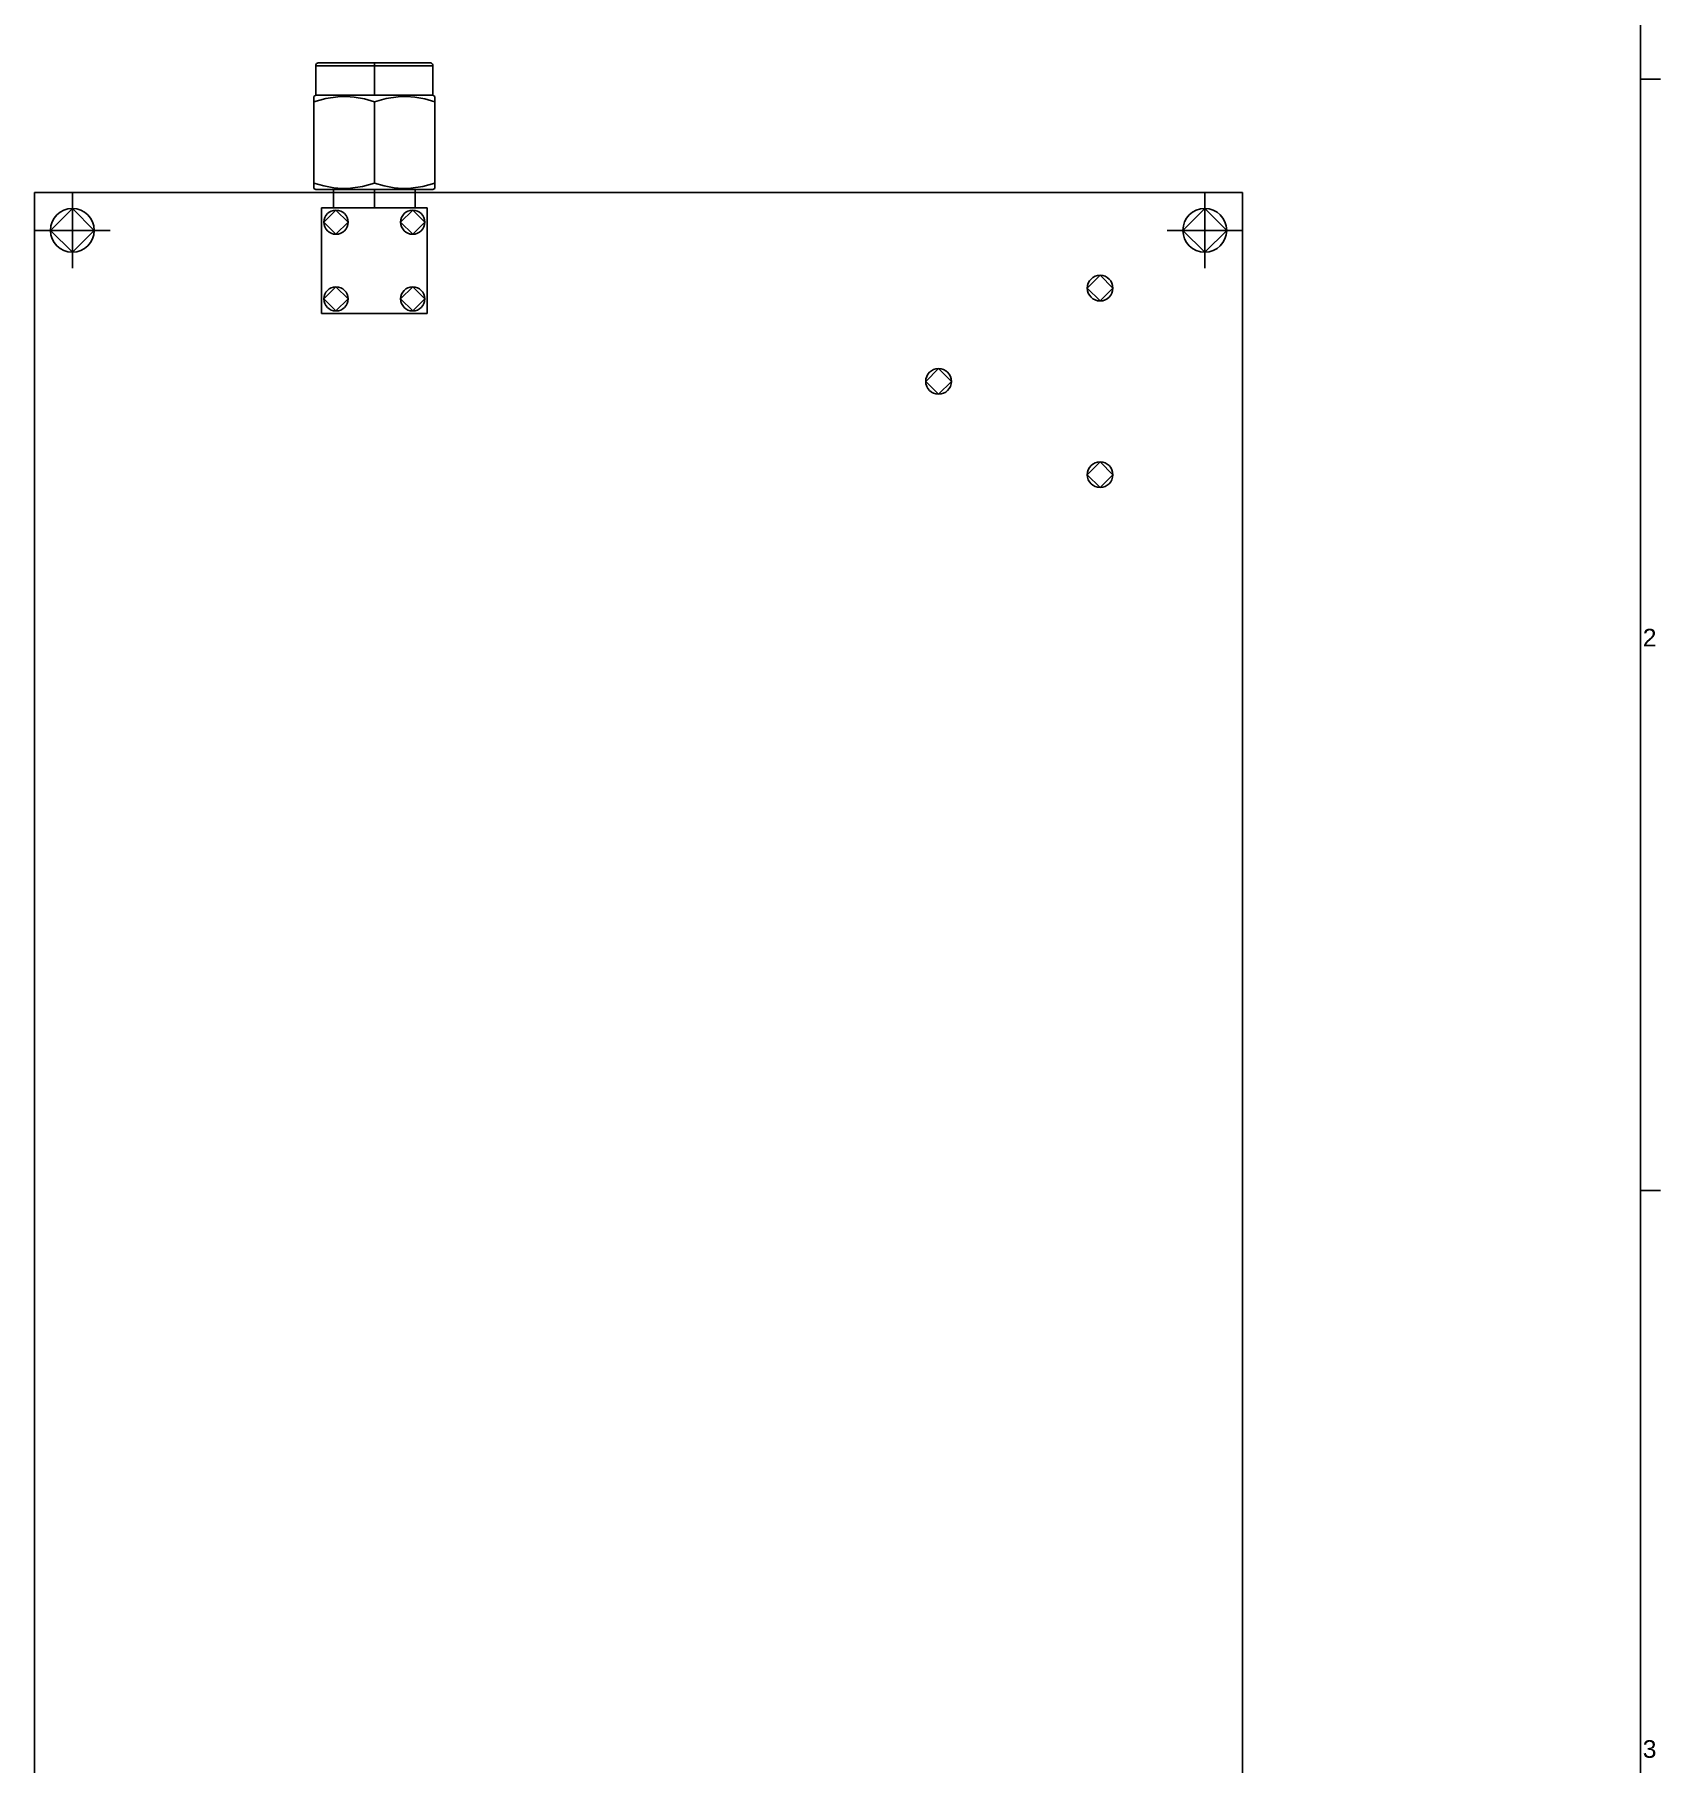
# Model space of a CAD drawing. Header units: inches. Extents: x 0 to 841, y -594 to 0.
# Drawn here: x 625.6 to 841, y -372.9 to -143.9 of the extents above; entities that cross this region are included whole.
import ezdxf

# ---------------------------------------------------------------- set-up
doc = ezdxf.new("R2010")
doc.units = ezdxf.units.IN
doc.header["$MEASUREMENT"] = 0
doc.styles.add('Arial0', font='arial.ttf', dxfattribs={"height": 2.265495})

msp = doc.modelspace()

# ---------------------------------------------------------------- linework, layer by layer
at = {"color": 18, "true_color": 0x000000}
for p, q in [((838.35, -2.65), (838.35, -591.35)), ((662.9, -148.05), (662.91, -147.95)), ((662.91, -147.95), (662.9, -148.05)), ((662.9, -151.97), (662.9, -148.05)), ((663.16, -148.05), (662.9, -148.05)), ((662.9, -151.97), (662.9, -148.05)), ((662.91, -147.95), (662.95, -147.85)), ((662.95, -147.85), (662.91, -147.95)), ((662.95, -147.85), (663.01, -147.77)), ((663.01, -147.77), (662.95, -147.85)), ((663.01, -147.77), (663.1, -147.71)), ((663.1, -147.71), (663.01, -147.77)), ((663.1, -147.71), (663.19, -147.67)), ((663.19, -147.67), (663.1, -147.71)), ((663.93, -148.05), (663.16, -148.05)), ((663.19, -147.67), (663.3, -147.65)), ((663.3, -147.65), (663.19, -147.67)), ((663.3, -147.65), (670.65, -147.65)), ((663.55, -147.65), (663.3, -147.65)), ((664.28, -147.65), (663.55, -147.65)), ((665.17, -148.05), (663.93, -148.05)), ((665.45, -147.65), (664.28, -147.65)), ((666.77, -148.05), (665.17, -148.05)), ((666.97, -147.65), (665.45, -147.65)), ((668.64, -148.05), (666.77, -148.05)), ((668.74, -147.65), (666.97, -147.65)), ((670.65, -148.05), (668.64, -148.05)), ((670.65, -147.65), (668.74, -147.65)), ((670.65, -147.65), (677.75, -147.65)), ((672.55, -147.65), (670.65, -147.65)), ((670.65, -147.67), (670.65, -147.65)), ((670.65, -147.71), (670.65, -147.67)), ((670.65, -147.77), (670.65, -147.71)), ((670.65, -147.85), (670.65, -147.77)), ((670.65, -147.95), (670.65, -147.85)), ((670.65, -148.05), (670.65, -147.95)), ((670.65, -151.97), (670.65, -148.05)), ((672.65, -148.05), (670.65, -148.05)), ((674.32, -147.65), (672.55, -147.65)), ((674.52, -148.05), (672.65, -148.05)), ((675.84, -147.65), (674.32, -147.65)), ((676.13, -148.05), (674.52, -148.05)), ((677.01, -147.65), (675.84, -147.65)), ((677.36, -148.05), (676.13, -148.05)), ((677.75, -147.65), (677.01, -147.65)), ((678.13, -148.05), (677.36, -148.05)), ((677.75, -147.65), (678.1, -147.67)), ((678.1, -147.67), (677.75, -147.65)), ((678.1, -147.67), (678.2, -147.71)), ((678.2, -147.71), (678.1, -147.67)), ((678.4, -148.05), (678.13, -148.05)), ((678.2, -147.71), (678.28, -147.77)), ((678.28, -147.77), (678.2, -147.71)), ((678.28, -147.77), (678.34, -147.85)), ((678.34, -147.85), (678.28, -147.77)), ((678.34, -147.85), (678.38, -147.95)), ((678.38, -147.95), (678.34, -147.85)), ((678.38, -147.95), (678.4, -148.05)), ((678.4, -148.05), (678.38, -147.95)), ((678.4, -148.05), (678.4, -151.97)), ((678.4, -148.05), (678.4, -151.97)), ((841, -149.82), (838.35, -149.82)), ((662.65, -152.12), (662.9, -151.97)), ((662.9, -151.97), (662.65, -152.12)), ((662.65, -152.83), (662.65, -152.12)), ((662.65, -152.12), (662.65, -152.17)), ((662.65, -152.17), (662.65, -152.31)), ((662.65, -152.31), (662.65, -152.54)), ((664.21, -152.39), (662.65, -152.83)), ((662.65, -152.54), (662.65, -152.83)), ((662.65, -163.59), (662.65, -152.83)), ((662.65, -163.59), (662.65, -152.83)), ((663.16, -151.97), (662.9, -151.97)), ((663.93, -151.97), (663.16, -151.97)), ((665.17, -151.97), (663.93, -151.97)), ((665.81, -152.15), (664.21, -152.39)), ((666.77, -151.97), (665.17, -151.97)), ((666.91, -152.12), (665.81, -152.15)), ((668.64, -151.97), (666.77, -151.97)), ((668, -152.21), (666.91, -152.12)), ((669.33, -152.45), (668, -152.21)), ((670.65, -151.97), (668.64, -151.97)), ((670.65, -152.83), (669.33, -152.45)), ((672.65, -151.97), (670.65, -151.97)), ((672.21, -152.39), (670.65, -152.83)), ((670.65, -152.83), (670.65, -163.59)), ((673.81, -152.15), (672.21, -152.39)), ((674.52, -151.97), (672.65, -151.97)), ((674.91, -152.12), (673.81, -152.15)), ((676.13, -151.97), (674.52, -151.97)), ((676, -152.21), (674.91, -152.12)), ((677.33, -152.45), (676, -152.21)), ((677.36, -151.97), (676.13, -151.97)), ((678.65, -152.83), (677.33, -152.45)), ((678.13, -151.97), (677.36, -151.97)), ((678.4, -151.97), (678.13, -151.97)), ((678.4, -151.97), (678.65, -152.12)), ((678.65, -152.12), (678.4, -151.97)), ((678.65, -152.12), (678.65, -152.83)), ((678.65, -152.12), (678.65, -152.17)), ((678.65, -152.17), (678.65, -152.31)), ((678.65, -152.31), (678.65, -152.54)), ((678.65, -152.54), (678.65, -152.83)), ((678.65, -152.83), (678.65, -163.59)), ((678.65, -163.59), (678.65, -152.83)), ((662.65, -164.26), (662.65, -163.59)), ((663.96, -163.97), (662.65, -163.59)), ((662.65, -163.59), (662.65, -163.89)), ((662.65, -163.89), (662.65, -164.12)), ((662.65, -164.12), (662.65, -164.26)), ((662.65, -164.31), (662.65, -164.26)), ((662.65, -164.31), (662.65, -164.26)), ((662.9, -164.45), (662.65, -164.31)), ((662.9, -164.45), (662.65, -164.31)), ((665.25, -164.45), (662.9, -164.45)), ((663.16, -164.45), (662.9, -164.45)), ((663.93, -164.45), (663.16, -164.45)), ((665.17, -164.45), (663.93, -164.45)), ((665.29, -164.22), (663.96, -163.97)), ((666.77, -164.45), (665.17, -164.45)), ((665.25, -166.85), (665.25, -164.45)), ((665.25, -166.85), (665.25, -164.45)), ((666.38, -164.31), (665.29, -164.22)), ((667.48, -164.28), (666.38, -164.31)), ((668.64, -164.45), (666.77, -164.45)), ((669.08, -164.03), (667.48, -164.28)), ((670.65, -164.45), (668.64, -164.45)), ((670.65, -163.59), (669.08, -164.03)), ((671.96, -163.97), (670.65, -163.59)), ((672.65, -164.45), (670.65, -164.45)), ((670.65, -166.85), (670.65, -164.45)), ((673.29, -164.22), (671.96, -163.97)), ((674.52, -164.45), (672.65, -164.45)), ((674.38, -164.31), (673.29, -164.22)), ((675.48, -164.28), (674.38, -164.31)), ((676.13, -164.45), (674.52, -164.45)), ((677.08, -164.03), (675.48, -164.28)), ((678.4, -164.45), (676.05, -164.45)), ((676.05, -164.45), (676.05, -166.85)), ((676.05, -164.45), (676.05, -166.85)), ((677.36, -164.45), (676.13, -164.45)), ((678.65, -163.59), (677.08, -164.03)), ((678.13, -164.45), (677.36, -164.45)), ((678.4, -164.45), (678.13, -164.45)), ((678.65, -164.31), (678.4, -164.45)), ((678.65, -164.31), (678.4, -164.45)), ((678.65, -163.59), (678.65, -163.89)), ((678.65, -163.89), (678.65, -163.59)), ((678.65, -163.89), (678.65, -164.26)), ((678.65, -163.89), (678.65, -164.12)), ((678.65, -164.12), (678.65, -164.26)), ((678.65, -164.26), (678.65, -164.31)), ((678.65, -164.31), (678.65, -164.26)), ((625.65, -404.85), (625.65, -164.85)), ((625.65, -164.85), (785.65, -164.85)), ((627.75, -169.85), (630.65, -166.95)), ((630.65, -166.95), (633.55, -169.85)), ((663.65, -180.85), (663.65, -166.85)), ((663.65, -166.85), (665.25, -166.85)), ((677.65, -166.85), (663.65, -166.85)), ((663.65, -180.85), (663.65, -166.85)), ((676.05, -166.85), (677.65, -166.85)), ((677.65, -166.85), (677.65, -180.85)), ((677.65, -180.85), (677.65, -166.85)), ((777.75, -169.85), (780.65, -166.95)), ((780.65, -166.95), (783.55, -169.85)), ((785.65, -164.85), (785.65, -404.85)), ((663.97, -168.77), (665.57, -167.17)), ((665.57, -170.37), (663.97, -168.77)), ((665.57, -167.17), (667.17, -168.77)), ((667.17, -168.77), (665.57, -170.37)), ((674.13, -168.77), (675.73, -167.17)), ((675.73, -170.37), (674.13, -168.77)), ((675.73, -167.17), (677.33, -168.77)), ((677.33, -168.77), (675.73, -170.37)), ((630.65, -172.75), (627.75, -169.85)), ((633.55, -169.85), (630.65, -172.75)), ((780.65, -172.75), (777.75, -169.85)), ((783.55, -169.85), (780.65, -172.75)), ((765.08, -177.5), (766.78, -175.8)), ((766.78, -175.8), (768.48, -177.5)), ((663.97, -178.93), (665.57, -177.33)), ((665.57, -177.33), (667.17, -178.93)), ((674.13, -178.93), (675.73, -177.33)), ((675.73, -177.33), (677.33, -178.93)), ((766.78, -179.2), (765.08, -177.5)), ((768.48, -177.5), (766.78, -179.2)), ((677.65, -180.85), (663.65, -180.85)), ((677.65, -180.85), (663.65, -180.85)), ((665.57, -180.53), (663.97, -178.93)), ((667.17, -178.93), (665.57, -180.53)), ((675.73, -180.53), (674.13, -178.93)), ((677.33, -178.93), (675.73, -180.53)), ((743.68, -189.85), (745.38, -188.15)), ((745.38, -191.55), (743.68, -189.85)), ((745.38, -188.15), (747.08, -189.85)), ((747.08, -189.85), (745.38, -191.55)), ((765.08, -202.21), (766.78, -200.51)), ((766.78, -200.51), (768.48, -202.21)), ((766.78, -203.91), (765.08, -202.21)), ((768.48, -202.21), (766.78, -203.91)), ((841, -297), (838.35, -297))]:
    msp.add_line(p, q, dxfattribs=at)
at = {"color": 7, "true_color": 0xffffff}
for p, q in [((662.9, -148.05), (662.91, -147.95)), ((662.91, -147.95), (662.9, -148.05)), ((662.9, -151.97), (662.9, -148.05)), ((663.16, -148.05), (662.9, -148.05)), ((662.9, -151.97), (662.9, -148.05)), ((662.91, -147.95), (662.95, -147.85)), ((662.95, -147.85), (662.91, -147.95)), ((662.95, -147.85), (663.01, -147.77)), ((663.01, -147.77), (662.95, -147.85)), ((663.01, -147.77), (663.1, -147.71)), ((663.1, -147.71), (663.01, -147.77)), ((663.1, -147.71), (663.19, -147.67)), ((663.19, -147.67), (663.1, -147.71)), ((663.93, -148.05), (663.16, -148.05)), ((663.19, -147.67), (663.3, -147.65)), ((663.3, -147.65), (663.19, -147.67)), ((663.3, -147.65), (670.65, -147.65)), ((663.55, -147.65), (663.3, -147.65)), ((664.28, -147.65), (663.55, -147.65)), ((665.17, -148.05), (663.93, -148.05)), ((665.45, -147.65), (664.28, -147.65)), ((666.77, -148.05), (665.17, -148.05)), ((666.97, -147.65), (665.45, -147.65)), ((668.64, -148.05), (666.77, -148.05)), ((668.74, -147.65), (666.97, -147.65)), ((670.65, -148.05), (668.64, -148.05)), ((670.65, -147.65), (668.74, -147.65)), ((670.65, -147.65), (677.75, -147.65)), ((672.55, -147.65), (670.65, -147.65)), ((670.65, -147.67), (670.65, -147.65)), ((670.65, -147.71), (670.65, -147.67)), ((670.65, -147.77), (670.65, -147.71)), ((670.65, -147.85), (670.65, -147.77)), ((670.65, -147.95), (670.65, -147.85)), ((670.65, -148.05), (670.65, -147.95)), ((670.65, -151.97), (670.65, -148.05)), ((672.65, -148.05), (670.65, -148.05)), ((674.32, -147.65), (672.55, -147.65)), ((674.52, -148.05), (672.65, -148.05)), ((675.84, -147.65), (674.32, -147.65)), ((676.13, -148.05), (674.52, -148.05)), ((677.01, -147.65), (675.84, -147.65)), ((677.36, -148.05), (676.13, -148.05)), ((677.75, -147.65), (677.01, -147.65)), ((678.13, -148.05), (677.36, -148.05)), ((677.75, -147.65), (678.1, -147.67)), ((678.1, -147.67), (677.75, -147.65)), ((678.1, -147.67), (678.2, -147.71)), ((678.2, -147.71), (678.1, -147.67)), ((678.4, -148.05), (678.13, -148.05)), ((678.2, -147.71), (678.28, -147.77)), ((678.28, -147.77), (678.2, -147.71)), ((678.28, -147.77), (678.34, -147.85)), ((678.34, -147.85), (678.28, -147.77)), ((678.34, -147.85), (678.38, -147.95)), ((678.38, -147.95), (678.34, -147.85)), ((678.38, -147.95), (678.4, -148.05)), ((678.4, -148.05), (678.38, -147.95)), ((678.4, -148.05), (678.4, -151.97)), ((678.4, -148.05), (678.4, -151.97)), ((662.65, -152.12), (662.9, -151.97)), ((662.9, -151.97), (662.65, -152.12)), ((662.65, -152.83), (662.65, -152.12)), ((662.65, -152.12), (662.65, -152.17)), ((662.65, -152.17), (662.65, -152.31)), ((662.65, -152.31), (662.65, -152.54)), ((664.21, -152.39), (662.65, -152.83)), ((662.65, -152.54), (662.65, -152.83)), ((662.65, -163.59), (662.65, -152.83)), ((662.65, -163.59), (662.65, -152.83)), ((663.16, -151.97), (662.9, -151.97)), ((663.93, -151.97), (663.16, -151.97)), ((665.17, -151.97), (663.93, -151.97)), ((665.81, -152.15), (664.21, -152.39)), ((666.77, -151.97), (665.17, -151.97)), ((666.91, -152.12), (665.81, -152.15)), ((668.64, -151.97), (666.77, -151.97)), ((668, -152.21), (666.91, -152.12)), ((669.33, -152.45), (668, -152.21)), ((670.65, -151.97), (668.64, -151.97)), ((670.65, -152.83), (669.33, -152.45)), ((672.65, -151.97), (670.65, -151.97)), ((672.21, -152.39), (670.65, -152.83)), ((670.65, -152.83), (670.65, -163.59)), ((673.81, -152.15), (672.21, -152.39)), ((674.52, -151.97), (672.65, -151.97)), ((674.91, -152.12), (673.81, -152.15)), ((676.13, -151.97), (674.52, -151.97)), ((676, -152.21), (674.91, -152.12)), ((677.33, -152.45), (676, -152.21)), ((677.36, -151.97), (676.13, -151.97)), ((678.65, -152.83), (677.33, -152.45)), ((678.13, -151.97), (677.36, -151.97)), ((678.4, -151.97), (678.13, -151.97)), ((678.4, -151.97), (678.65, -152.12)), ((678.65, -152.12), (678.4, -151.97)), ((678.65, -152.12), (678.65, -152.83)), ((678.65, -152.12), (678.65, -152.17)), ((678.65, -152.17), (678.65, -152.31)), ((678.65, -152.31), (678.65, -152.54)), ((678.65, -152.54), (678.65, -152.83)), ((678.65, -152.83), (678.65, -163.59)), ((678.65, -163.59), (678.65, -152.83)), ((662.65, -164.26), (662.65, -163.59)), ((663.96, -163.97), (662.65, -163.59)), ((662.65, -163.59), (662.65, -163.89)), ((662.65, -163.89), (662.65, -164.12)), ((662.65, -164.12), (662.65, -164.26)), ((662.65, -164.31), (662.65, -164.26)), ((662.65, -164.31), (662.65, -164.26)), ((662.9, -164.45), (662.65, -164.31)), ((662.9, -164.45), (662.65, -164.31)), ((665.25, -164.45), (662.9, -164.45)), ((663.16, -164.45), (662.9, -164.45)), ((663.93, -164.45), (663.16, -164.45)), ((665.17, -164.45), (663.93, -164.45)), ((665.29, -164.22), (663.96, -163.97)), ((666.77, -164.45), (665.17, -164.45)), ((665.25, -166.85), (665.25, -164.45)), ((665.25, -166.85), (665.25, -164.45)), ((666.38, -164.31), (665.29, -164.22)), ((667.48, -164.28), (666.38, -164.31)), ((668.64, -164.45), (666.77, -164.45)), ((669.08, -164.03), (667.48, -164.28)), ((670.65, -164.45), (668.64, -164.45)), ((670.65, -163.59), (669.08, -164.03)), ((671.96, -163.97), (670.65, -163.59)), ((672.65, -164.45), (670.65, -164.45)), ((670.65, -166.85), (670.65, -164.45)), ((673.29, -164.22), (671.96, -163.97)), ((674.52, -164.45), (672.65, -164.45)), ((674.38, -164.31), (673.29, -164.22)), ((675.48, -164.28), (674.38, -164.31)), ((676.13, -164.45), (674.52, -164.45)), ((677.08, -164.03), (675.48, -164.28)), ((678.4, -164.45), (676.05, -164.45)), ((676.05, -164.45), (676.05, -166.85)), ((676.05, -164.45), (676.05, -166.85)), ((677.36, -164.45), (676.13, -164.45)), ((678.65, -163.59), (677.08, -164.03)), ((678.13, -164.45), (677.36, -164.45)), ((678.4, -164.45), (678.13, -164.45)), ((678.65, -164.31), (678.4, -164.45)), ((678.65, -164.31), (678.4, -164.45)), ((678.65, -163.59), (678.65, -163.89)), ((678.65, -163.89), (678.65, -163.59)), ((678.65, -163.89), (678.65, -164.26)), ((678.65, -163.89), (678.65, -164.12)), ((678.65, -164.12), (678.65, -164.26)), ((678.65, -164.26), (678.65, -164.31)), ((678.65, -164.31), (678.65, -164.26)), ((630.65, -174.85), (630.65, -164.85)), ((663.65, -180.85), (663.65, -166.85)), ((663.65, -166.85), (665.25, -166.85)), ((677.65, -166.85), (663.65, -166.85)), ((663.65, -180.85), (663.65, -166.85)), ((676.05, -166.85), (677.65, -166.85)), ((677.65, -166.85), (677.65, -180.85)), ((677.65, -180.85), (677.65, -166.85)), ((780.65, -174.85), (780.65, -164.85)), ((625.65, -169.85), (635.65, -169.85)), ((775.65, -169.85), (785.65, -169.85)), ((677.65, -180.85), (663.65, -180.85)), ((677.65, -180.85), (663.65, -180.85))]:
    msp.add_line(p, q, dxfattribs=at)
at = {"color": 172, "true_color": 0x0000c0}
for p, q in [((630.65, -174.85), (630.65, -164.85)), ((780.65, -174.85), (780.65, -164.85)), ((625.65, -169.85), (635.65, -169.85)), ((775.65, -169.85), (785.65, -169.85))]:
    msp.add_line(p, q, dxfattribs=at)
at = {"color": 18, "true_color": 0x000000}
for centre, radius, start, end in [((630.65, -169.85), 2.9, 90, 180), ((630.65, -169.85), 2.9, 0, 90), ((780.65, -169.85), 2.9, 90, 180), ((780.65, -169.85), 2.9, 0, 90), ((665.57, -168.77), 1.6, 90, 180), ((665.57, -168.77), 1.6, 180, 270), ((665.57, -168.77), 1.6, 0, 90), ((665.57, -168.77), 1.6, 270, 0), ((675.73, -168.77), 1.6, 90, 180), ((675.73, -168.77), 1.6, 180, 270), ((675.73, -168.77), 1.6, 0, 90), ((675.73, -168.77), 1.6, 270, 0), ((630.65, -169.85), 2.9, 180, 270), ((630.65, -169.85), 2.9, 270, 0), ((780.65, -169.85), 2.9, 180, 270), ((780.65, -169.85), 2.9, 270, 0), ((766.78, -177.5), 1.7, 90, 180), ((766.78, -177.5), 1.7, 0, 90), ((665.57, -178.93), 1.6, 90, 180), ((665.57, -178.93), 1.6, 0, 90), ((675.73, -178.93), 1.6, 90, 180), ((675.73, -178.93), 1.6, 0, 90), ((766.78, -177.5), 1.7, 180, 270), ((766.78, -177.5), 1.7, 270, 0), ((665.57, -178.93), 1.6, 180, 270), ((665.57, -178.93), 1.6, 270, 0), ((675.73, -178.93), 1.6, 180, 270), ((675.73, -178.93), 1.6, 270, 0), ((745.38, -189.85), 1.7, 90, 180), ((745.38, -189.85), 1.7, 180, 270), ((745.38, -189.85), 1.7, 0, 90), ((745.38, -189.85), 1.7, 270, 0), ((766.78, -202.21), 1.7, 90, 180), ((766.78, -202.21), 1.7, 0, 90), ((766.78, -202.21), 1.7, 180, 270), ((766.78, -202.21), 1.7, 270, 0)]:
    msp.add_arc(centre, radius, start, end, dxfattribs=at)

# ---------------------------------------------------------------- texts
at = {"color": 18, "true_color": 0x000000, "style": 'Arial0'}
for s, p in [('2', (838.66, -224.96)), ('3', (838.66, -372.14))]:
    msp.add_text(s, height=2.34, dxfattribs=at).set_placement(p)

doc.saveas('drawing.dxf')
